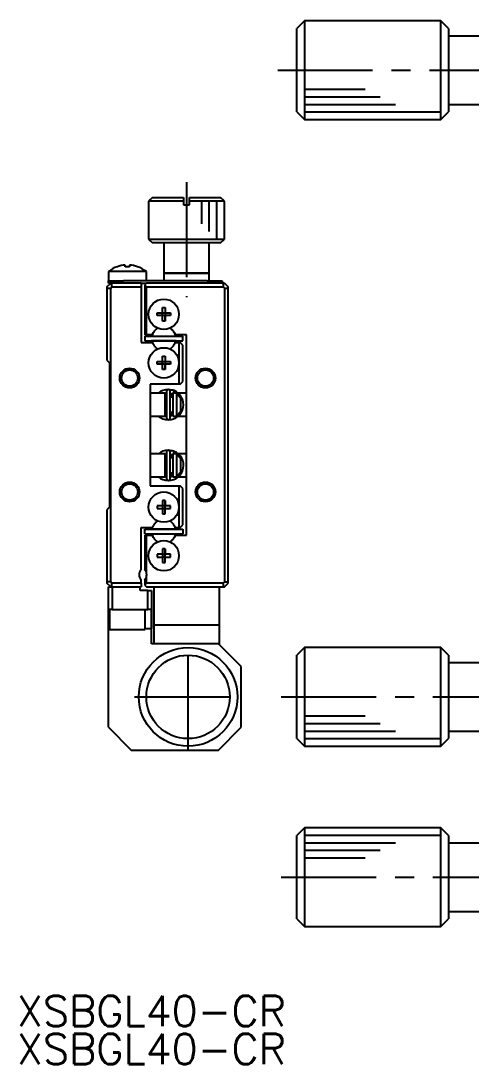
# Model space of a CAD drawing. Extents: x 14 to 300, y 13 to 155.
# Drawn here: x 14.4 to 73.8, y 13.2 to 150.6 of the extents above; entities that cross this region are included whole.
import ezdxf

# ---------------------------------------------------------------- set-up
doc = ezdxf.new("R2010")
doc.units = 0
doc.header["$LTSCALE"] = 10
doc.linetypes.add('CENTER', pattern=[2, 1.25, -0.25, 0.25, -0.25])
doc.layers.get('0').update_dxf_attribs({"linetype": 'CONTINUOUS'})
doc.layers.add('CENTER', color=1, linetype='CENTER')
doc.styles.get("Standard").update_dxf_attribs({"font": 'txt.shx', "bigfont": '@extfont2.shx'})

msp = doc.modelspace()

# ---------------------------------------------------------------- linework, layer by layer
at = {"color": 7, "linetype": 'CONTINUOUS'}
for p, q in [((51.825071, 150.64), (50.825071, 149.64)), ((51.825071, 150.64), (51.825071, 137.64)), ((69.825071, 150.64), (51.825071, 150.64)), ((69.825071, 137.64), (69.825071, 150.64)), ((70.825071, 149.64), (69.825071, 150.64)), ((50.825071, 138.64), (50.825071, 149.64)), ((70.825071, 149.64), (70.825071, 138.64)), ((75.501032, 148.64), (70.825071, 148.64)), ((70.825071, 139.64), (76.825071, 139.64)), ((50.825071, 138.64), (51.825071, 137.64)), ((51.825071, 137.64), (69.825071, 137.64)), ((69.825071, 137.64), (70.825071, 138.64)), ((31.77, 127.39), (31.27, 126.89)), ((35.87, 126.89), (31.27, 126.89)), ((31.27, 126.89), (31.27, 121.89)), ((31.77, 127.39), (35.87, 127.39)), ((35.87, 127.39), (35.87, 126.89)), ((35.87, 126.89), (35.87, 126.39)), ((36.67, 127.39), (40.77, 127.39)), ((36.67, 126.89), (36.67, 127.39)), ((41.27, 126.89), (36.67, 126.89)), ((36.67, 126.39), (36.67, 126.89)), ((41.27, 126.89), (40.77, 127.39)), ((41.27, 121.89), (41.27, 126.89)), ((35.87, 126.39), (36.67, 126.39)), ((31.27, 121.89), (36.27, 121.89)), ((31.27, 121.89), (31.77, 121.39)), ((36.27, 121.39), (31.77, 121.39)), ((33.27, 121.39), (33.27, 117.39)), ((36.27, 121.89), (41.27, 121.89)), ((40.77, 121.39), (36.27, 121.39)), ((39.27, 117.39), (39.27, 121.39)), ((40.77, 121.39), (41.27, 121.89)), ((27.153755, 118.255302), (27.12, 118.255302)), ((28.17, 118.255302), (28.17, 118.467436)), ((28.77, 118.255302), (28.17, 118.255302)), ((28.77, 118.467436), (28.77, 118.255302)), ((29.82, 118.255302), (29.786245, 118.255302)), ((30.97, 117.612499), (25.97, 117.612499)), ((25.97, 117.612499), (25.97, 116.39)), ((30.97, 116.39), (30.97, 117.612499)), ((33.27, 117.39), (36.27, 117.39)), ((36.27, 117.39), (33.27, 117.39)), ((33.27, 117.39), (33.27, 116.39)), ((36.27, 117.39), (39.27, 117.39)), ((39.27, 117.39), (36.27, 117.39)), ((39.27, 116.39), (39.27, 117.39)), ((25.77, 115.59), (26.27, 116.09)), ((25.77, 115.59), (25.77, 115.44)), ((25.77, 115.44), (25.77, 105.94)), ((25.77, 115.44), (26.27, 115.44)), ((25.97, 116.09), (25.97, 116.39)), ((25.97, 116.39), (27.97, 116.39)), ((26.27, 116.09), (25.97, 116.09)), ((26.42, 116.09), (26.27, 116.09)), ((26.27, 115.44), (26.42, 115.59)), ((26.27, 76.74), (26.27, 115.44)), ((26.42, 115.59), (26.42, 116.09)), ((30.27, 116.09), (26.42, 116.09)), ((26.42, 115.59), (30.27, 115.59)), ((38.97, 116.39), (27.97, 116.39)), ((30.27, 116.09), (30.97, 116.09)), ((30.27, 116.09), (30.27, 115.59)), ((30.27, 115.59), (30.27, 108.29)), ((30.97, 116.09), (30.77, 115.89)), ((30.77, 115.89), (30.77, 115.79)), ((30.77, 115.79), (30.77, 109.29)), ((30.77, 115.79), (30.97, 115.59)), ((41.12, 116.09), (30.97, 116.09)), ((30.97, 109.29), (30.97, 115.59)), ((30.97, 115.59), (41.12, 115.59)), ((38.97, 116.39), (40.97, 116.39)), ((40.97, 116.39), (40.97, 116.09)), ((41.12, 116.09), (41.12, 115.59)), ((41.27, 116.09), (41.12, 116.09)), ((41.12, 115.59), (41.27, 115.44)), ((41.27, 116.09), (41.77, 115.59)), ((41.27, 115.44), (41.27, 76.74)), ((41.27, 115.44), (41.77, 115.44)), ((41.77, 115.44), (41.77, 115.59)), ((41.77, 76.74), (41.77, 115.44)), ((33.09, 112.876361), (33.45, 112.876361)), ((33.09, 112.17), (33.09, 112.876361)), ((33.45, 112.876361), (33.45, 112.17)), ((33.45, 112.876361), (33.45, 112.17)), ((32.383639, 112.17), (33.09, 112.17)), ((32.383639, 111.81), (32.383639, 112.17)), ((33.09, 111.81), (32.383639, 111.81)), ((33.100372, 112.159628), (33.09, 112.17)), ((33.100372, 111.820372), (33.09, 111.81)), ((33.09, 111.103639), (33.09, 111.81)), ((33.100372, 111.820372), (33.100372, 112.159628)), ((33.100372, 112.159628), (33.439628, 112.159628)), ((33.439628, 111.820372), (33.100372, 111.820372)), ((33.439628, 112.159628), (33.45, 112.17)), ((33.439628, 112.159628), (33.439628, 111.820372)), ((33.439628, 111.820372), (33.45, 111.81)), ((33.45, 112.17), (34.156361, 112.17)), ((33.45, 111.81), (33.45, 111.103639)), ((34.156361, 111.81), (33.45, 111.81)), ((33.45, 111.103639), (33.45, 111.81)), ((34.156361, 112.17), (34.156361, 111.81)), ((33.45, 111.103639), (33.09, 111.103639)), ((30.97, 109.29), (30.77, 109.29)), ((30.77, 109.09), (35.77, 109.09)), ((30.77, 109.09), (30.77, 108.49)), ((31.725588, 109.29), (30.97, 109.29)), ((31.725588, 109.29), (31.895185, 109.58375)), ((34.644815, 109.58375), (34.814412, 109.29)), ((36.27, 109.29), (34.814412, 109.29)), ((35.77, 108.49), (35.77, 109.09)), ((36.27, 82.89), (36.27, 109.29)), ((30.27, 108.29), (31.725588, 108.29)), ((30.77, 108.49), (35.77, 108.49)), ((30.77, 108.49), (31.711104, 108.49)), ((31.711104, 108.489998), (31.62, 108.489998)), ((34.92, 108.489998), (31.62, 108.489998)), ((31.711104, 108.489998), (31.62, 108.489998)), ((31.711104, 108.489998), (31.62, 108.489998)), ((31.711104, 108.489998), (31.62, 108.489998)), ((31.711104, 108.489998), (31.62, 108.489998)), ((31.711104, 108.489998), (31.62, 108.489998)), ((31.711104, 108.489998), (31.62, 108.489998)), ((31.711104, 108.489998), (31.62, 108.489998)), ((31.711104, 108.489998), (31.62, 108.489998)), ((31.711104, 108.489998), (31.62, 108.489998)), ((31.711104, 108.489998), (31.62, 108.489998)), ((31.895185, 107.99625), (31.725588, 108.29)), ((34.814412, 108.29), (34.644815, 107.99625)), ((34.814412, 108.29), (35.27, 108.29)), ((34.828896, 108.49), (35.77, 108.49)), ((34.92, 108.489998), (34.828896, 108.489998)), ((34.92, 108.489998), (34.828896, 108.489998)), ((34.92, 108.489998), (34.828896, 108.489998)), ((34.92, 108.489998), (34.828896, 108.489998)), ((34.92, 108.489998), (34.828896, 108.489998)), ((34.92, 108.489998), (34.828896, 108.489998)), ((34.92, 108.489998), (34.828896, 108.489998)), ((34.92, 108.489998), (34.828896, 108.489998)), ((34.92, 108.489998), (34.828896, 108.489998)), ((34.92, 108.489998), (34.828896, 108.489998)), ((34.92, 108.489998), (34.828896, 108.489998)), ((34.92, 108.489998), (34.828896, 108.489998)), ((34.92, 108.489998), (34.828896, 108.489998)), ((34.92, 108.489998), (34.828896, 108.489998)), ((34.92, 108.489998), (34.828896, 108.489998)), ((34.92, 108.489998), (34.828896, 108.489998)), ((34.92, 108.489998), (34.828896, 108.489998)), ((34.92, 108.489998), (34.828896, 108.489998)), ((34.92, 108.489998), (34.828896, 108.489998)), ((34.92, 108.489998), (34.828896, 108.489998)), ((34.92, 108.489998), (34.828896, 108.489998)), ((34.92, 108.489998), (34.828896, 108.489998)), ((34.92, 108.489998), (34.828896, 108.489998)), ((34.92, 108.489998), (34.828896, 108.489998)), ((34.92, 108.489998), (34.828896, 108.489998)), ((34.92, 108.489998), (34.828896, 108.489998)), ((34.92, 108.489998), (34.828896, 108.489998)), ((34.92, 108.489998), (34.828896, 108.489998)), ((34.92, 108.489998), (34.828896, 108.489998)), ((34.92, 108.489998), (34.828896, 108.489998)), ((34.92, 108.489998), (34.828896, 108.489998)), ((35.27, 108.29), (35.27, 105.59)), ((35.27, 108.29), (35.42, 108.29)), ((35.77, 107.94), (35.42, 108.29)), ((35.77, 103.14), (35.77, 107.94)), ((25.77, 105.94), (26.12, 105.59)), ((33.09, 106.476361), (33.45, 106.476361)), ((33.09, 105.77), (33.09, 106.476361)), ((33.45, 106.476361), (33.45, 105.77)), ((33.45, 106.476361), (33.45, 105.77)), ((26.12, 105.59), (26.12, 86.59)), ((32.383639, 105.77), (33.09, 105.77)), ((32.383639, 105.41), (32.383639, 105.77)), ((33.09, 105.41), (32.383639, 105.41)), ((33.100372, 105.759628), (33.09, 105.77)), ((33.100372, 105.420372), (33.09, 105.41)), ((33.09, 104.703639), (33.09, 105.41)), ((33.45, 104.703639), (33.09, 104.703639)), ((33.100372, 105.420372), (33.100372, 105.759628)), ((33.100372, 105.759628), (33.439628, 105.759628)), ((33.439628, 105.420372), (33.100372, 105.420372)), ((33.439628, 105.759628), (33.45, 105.77)), ((33.439628, 105.759628), (33.439628, 105.420372)), ((33.439628, 105.420372), (33.45, 105.41)), ((33.45, 105.77), (34.156361, 105.77)), ((33.45, 105.41), (33.45, 104.703639)), ((34.156361, 105.41), (33.45, 105.41)), ((33.45, 104.703639), (33.45, 105.41)), ((34.156361, 105.77), (34.156361, 105.41)), ((35.27, 105.59), (35.27, 102.79)), ((35.42, 102.79), (35.77, 103.14)), ((35.27, 102.79), (31.47, 102.79)), ((31.47, 102.79), (31.47, 89.39)), ((33.640506, 101.865629), (33.640506, 98.315629)), ((34.585409, 101.955413), (33.894163, 102.089162)), ((34.08175, 101.934479), (34.079919, 101.933701)), ((34.115051, 101.947606), (34.08175, 101.934479)), ((34.090506, 98.315629), (34.090506, 101.865629)), ((34.148954, 101.959052), (34.115051, 101.947606)), ((34.183376, 101.968789), (34.148954, 101.959052)), ((34.218233, 101.976795), (34.183376, 101.968789)), ((34.25344, 101.983051), (34.218233, 101.976795)), ((34.28891, 101.98754), (34.25344, 101.983051)), ((34.324558, 101.990252), (34.28891, 101.98754)), ((34.360295, 101.99118), (34.324558, 101.990252)), ((34.396034, 101.990323), (34.360295, 101.99118)), ((34.431689, 101.987682), (34.396034, 101.990323)), ((34.467172, 101.983262), (34.431689, 101.987682)), ((34.502397, 101.977075), (34.467172, 101.983262)), ((34.537276, 101.969134), (34.502397, 101.977075)), ((34.571725, 101.959459), (34.537276, 101.969134)), ((34.566402, 101.692092), (34.573399, 101.708348)), ((34.646138, 101.930932), (34.56982, 101.674374)), ((34.605656, 101.948073), (34.571725, 101.959459)), ((34.573399, 101.708348), (34.580253, 101.724728)), ((34.580253, 101.724728), (34.586921, 101.741129)), ((34.586921, 101.741129), (34.593363, 101.75745)), ((34.593363, 101.75745), (34.599537, 101.773587)), ((34.599537, 101.773587), (34.605405, 101.789442)), ((34.605405, 101.789442), (34.610931, 101.804915)), ((34.637243, 101.935736), (34.605656, 101.948073)), ((34.610931, 101.804915), (34.616081, 101.81991)), ((34.616081, 101.81991), (34.620822, 101.834334)), ((34.620822, 101.834334), (34.625125, 101.848096)), ((34.625125, 101.848096), (34.628962, 101.861111)), ((34.645418, 101.931163), (34.626149, 101.939201)), ((34.628962, 101.861111), (34.632311, 101.873299)), ((34.632311, 101.873299), (34.63515, 101.884582)), ((34.63515, 101.884582), (34.637461, 101.894891)), ((34.638096, 101.935239), (34.637243, 101.935736)), ((34.637461, 101.894891), (34.639231, 101.904161)), ((34.639687, 101.933163), (34.638096, 101.935239)), ((34.639231, 101.904161), (34.640448, 101.912336)), ((34.640723, 101.929809), (34.639687, 101.933163)), ((34.640448, 101.912336), (34.641104, 101.919363)), ((34.641196, 101.9252), (34.640723, 101.929809)), ((34.641104, 101.919363), (34.641196, 101.9252)), ((34.679366, 101.91641), (34.645418, 101.931163)), ((35.42, 102.79), (35.27, 102.79)), ((33.47, 101.59), (31.47, 101.59)), ((33.469954, 101.590163), (33.640454, 101.625234)), ((33.47, 98.59), (33.47, 101.59)), ((33.640506, 101.09), (33.47, 101.09)), ((34.090506, 101.266077), (34.090804, 101.278863)), ((34.47, 101.09), (34.090506, 101.09)), ((34.090804, 101.278863), (34.091752, 101.292328)), ((34.091752, 101.292328), (34.093349, 101.305729)), ((34.093349, 101.305729), (34.09559, 101.319037)), ((34.09559, 101.319037), (34.098471, 101.332219)), ((34.098471, 101.332219), (34.101986, 101.345247)), ((34.101986, 101.345247), (34.106126, 101.358089)), ((34.106126, 101.358089), (34.110885, 101.370716)), ((34.110885, 101.370716), (34.116251, 101.383098)), ((34.116251, 101.383098), (34.122213, 101.395206)), ((34.122213, 101.395206), (34.128759, 101.407012)), ((34.128759, 101.407012), (34.135875, 101.418485)), ((34.135875, 101.418485), (34.143546, 101.4296)), ((34.143546, 101.4296), (34.151756, 101.440327)), ((34.151756, 101.440327), (34.160487, 101.450641)), ((34.160487, 101.450641), (34.16972, 101.460516)), ((34.16972, 101.460516), (34.179434, 101.469925)), ((34.179434, 101.469925), (34.189609, 101.478845)), ((34.189609, 101.478845), (34.20022, 101.487251)), ((34.20022, 101.487251), (34.211244, 101.495121)), ((34.211244, 101.495121), (34.222655, 101.502432)), ((34.222655, 101.502432), (34.234425, 101.509165)), ((34.234425, 101.509165), (34.246528, 101.515299)), ((34.246528, 101.515299), (34.258932, 101.520817)), ((34.258932, 101.520817), (34.271608, 101.525703)), ((34.27, 101.525548), (34.27, 101.09)), ((34.271608, 101.525703), (34.284523, 101.52994)), ((34.284523, 101.52994), (34.297644, 101.533517)), ((34.297644, 101.533517), (34.310938, 101.53642)), ((34.310938, 101.53642), (34.32437, 101.538642)), ((34.32437, 101.538642), (34.337903, 101.540174)), ((34.337903, 101.540174), (34.351503, 101.541011)), ((34.351503, 101.541011), (34.365132, 101.541149)), ((34.365132, 101.541149), (34.378754, 101.540587)), ((34.378754, 101.540587), (34.392332, 101.539327)), ((34.392332, 101.539327), (34.405829, 101.537372)), ((34.405829, 101.537372), (34.419208, 101.534727)), ((34.419208, 101.534727), (34.432434, 101.5314)), ((34.432434, 101.5314), (34.44547, 101.527401)), ((34.44547, 101.527401), (34.458284, 101.522743)), ((34.458284, 101.522743), (34.463666, 101.520561)), ((34.465098, 101.520264), (34.470096, 101.522094)), ((34.465979, 101.520713), (34.473038, 101.517731)), ((34.47, 101.59), (34.47, 98.59)), ((34.97, 101.59), (34.47, 101.59)), ((34.473038, 101.517731), (34.486937, 101.511736)), ((34.517126, 101.59), (34.523888, 101.60268)), ((34.523888, 101.60268), (34.530815, 101.616141)), ((34.56982, 101.674374), (34.527843, 101.589991)), ((34.530815, 101.616141), (34.537865, 101.630299)), ((34.537865, 101.630299), (34.544992, 101.645067)), ((34.544992, 101.645067), (34.552154, 101.660352)), ((34.552154, 101.660352), (34.559306, 101.67606)), ((34.559306, 101.67606), (34.566402, 101.692092)), ((34.97, 101.535683), (34.97, 101.59)), ((34.97, 98.644317), (34.97, 101.535683)), ((34.97, 101.535683), (35.47, 101.006515)), ((36.27, 101.59), (35.187425, 101.59)), ((35.47, 101.006515), (35.47, 99.173485)), ((33.47, 99.09), (33.640506, 99.09)), ((34.090506, 99.09), (34.47, 99.09)), ((34.27, 99.09), (34.27, 98.655797)), ((35.47, 99.173485), (34.97, 98.644317)), ((31.47, 98.59), (33.47, 98.59)), ((33.640452, 98.556337), (33.469948, 98.591098)), ((34.09053, 98.911626), (34.090506, 98.915181)), ((34.465263, 98.660595), (34.090523, 98.556011)), ((34.091034, 98.898134), (34.09053, 98.911626)), ((34.092188, 98.88468), (34.091034, 98.898134)), ((34.093991, 98.871294), (34.092188, 98.88468)), ((34.096439, 98.858007), (34.093991, 98.871294)), ((34.099527, 98.84485), (34.096439, 98.858007)), ((34.103251, 98.831855), (34.099527, 98.84485)), ((34.107602, 98.819051), (34.103251, 98.831855)), ((34.112571, 98.806469), (34.107602, 98.819051)), ((34.11815, 98.794138), (34.112571, 98.806469)), ((34.124326, 98.78209), (34.11815, 98.794138)), ((34.131087, 98.770354), (34.124326, 98.78209)), ((34.138419, 98.758957), (34.131087, 98.770354)), ((34.146305, 98.74793), (34.138419, 98.758957)), ((34.154731, 98.7373), (34.146305, 98.74793)), ((34.163676, 98.727095), (34.154731, 98.7373)), ((34.173121, 98.717341), (34.163676, 98.727095)), ((34.183045, 98.708065), (34.173121, 98.717341)), ((34.193425, 98.699291), (34.183045, 98.708065)), ((34.204236, 98.691043), (34.193425, 98.699291)), ((34.215454, 98.683346), (34.204236, 98.691043)), ((34.22705, 98.67622), (34.215454, 98.683346)), ((34.238997, 98.669686), (34.22705, 98.67622)), ((34.251264, 98.663763), (34.238997, 98.669686)), ((34.26382, 98.658469), (34.251264, 98.663763)), ((34.276634, 98.65382), (34.26382, 98.658469)), ((34.289671, 98.649829), (34.276634, 98.65382)), ((34.302897, 98.646509), (34.289671, 98.649829)), ((34.316277, 98.64387), (34.302897, 98.646509)), ((34.329775, 98.64192), (34.316277, 98.64387)), ((34.343354, 98.640665), (34.329775, 98.64192)), ((34.356979, 98.640108), (34.343354, 98.640665)), ((34.370612, 98.640251), (34.356979, 98.640108)), ((34.384216, 98.641093), (34.370612, 98.640251)), ((34.397754, 98.642632), (34.384216, 98.641093)), ((34.41119, 98.644861), (34.397754, 98.642632)), ((34.424489, 98.647773), (34.41119, 98.644861)), ((34.437615, 98.65136), (34.424489, 98.647773)), ((34.450534, 98.655609), (34.437615, 98.65136)), ((34.463666, 98.660698), (34.450534, 98.655609)), ((34.47, 98.59), (34.97, 98.59)), ((34.5815, 98.224887), (34.637243, 98.245522)), ((34.636771, 98.246449), (34.667029, 98.259402)), ((34.97, 98.59), (34.97, 98.644317)), ((35.185668, 98.59), (35.185808, 98.59)), ((35.185928, 98.59), (36.27, 98.59)), ((33.47, 93.59), (31.47, 93.59)), ((33.469919, 93.585361), (33.649682, 93.622918)), ((33.47, 90.59), (33.47, 93.59)), ((33.649734, 93.863313), (33.649734, 90.313313)), ((34.594638, 93.953096), (33.903391, 94.086845)), ((34.090978, 93.932163), (34.089147, 93.931385)), ((34.124279, 93.94529), (34.090978, 93.932163)), ((34.099734, 90.313313), (34.099734, 93.863313)), ((34.158183, 93.956735), (34.124279, 93.94529)), ((34.192605, 93.966473), (34.158183, 93.956735)), ((34.160985, 93.438011), (34.169716, 93.448325)), ((34.169716, 93.448325), (34.178949, 93.4582)), ((34.178949, 93.4582), (34.188663, 93.467609)), ((34.188663, 93.467609), (34.198837, 93.476528)), ((34.227462, 93.974479), (34.192605, 93.966473)), ((34.198837, 93.476528), (34.209449, 93.484934)), ((34.209449, 93.484934), (34.220473, 93.492804)), ((34.220473, 93.492804), (34.231883, 93.500116)), ((34.262669, 93.980734), (34.227462, 93.974479)), ((34.231883, 93.500116), (34.243654, 93.506848)), ((34.243654, 93.506848), (34.255756, 93.512983)), ((34.255756, 93.512983), (34.268161, 93.518501)), ((34.298139, 93.985223), (34.262669, 93.980734)), ((34.268161, 93.518501), (34.280836, 93.523386)), ((34.27, 93.519414), (34.27, 93.09)), ((34.280836, 93.523386), (34.293751, 93.527624)), ((34.293751, 93.527624), (34.306873, 93.5312)), ((34.333786, 93.987935), (34.298139, 93.985223)), ((34.306873, 93.5312), (34.320167, 93.534104)), ((34.320167, 93.534104), (34.333598, 93.536326)), ((34.333598, 93.536326), (34.347132, 93.537857)), ((34.369523, 93.988864), (34.333786, 93.987935)), ((34.347132, 93.537857), (34.360732, 93.538694)), ((34.360732, 93.538694), (34.374361, 93.538832)), ((34.405263, 93.988007), (34.369523, 93.988864)), ((34.374361, 93.538832), (34.387983, 93.538271)), ((34.387983, 93.538271), (34.40156, 93.537011)), ((34.40156, 93.537011), (34.415057, 93.535055)), ((34.440918, 93.985365), (34.405263, 93.988007)), ((34.415057, 93.535055), (34.428436, 93.532411)), ((34.428436, 93.532411), (34.441662, 93.529084)), ((34.476401, 93.980946), (34.440918, 93.985365)), ((34.441662, 93.529084), (34.454699, 93.525085)), ((34.454699, 93.525085), (34.467512, 93.520426)), ((34.467512, 93.520426), (34.472895, 93.518244)), ((34.47, 93.59), (34.47, 90.59)), ((34.97, 93.59), (34.47, 93.59)), ((34.475208, 93.518396), (34.496166, 93.509419)), ((34.511625, 93.974758), (34.476401, 93.980946)), ((34.546504, 93.966818), (34.511625, 93.974758)), ((34.527609, 93.59), (34.534359, 93.602744)), ((34.534359, 93.602744), (34.541265, 93.616244)), ((34.579048, 93.672058), (34.538347, 93.589974)), ((34.541265, 93.616244), (34.548283, 93.630417)), ((34.580953, 93.957143), (34.546504, 93.966818)), ((34.548283, 93.630417), (34.555372, 93.645177)), ((34.555372, 93.645177), (34.562487, 93.660433)), ((34.562487, 93.660433), (34.569585, 93.67609)), ((34.569585, 93.67609), (34.576622, 93.692053)), ((34.576622, 93.692053), (34.583555, 93.708223)), ((34.655367, 93.928615), (34.579048, 93.672058)), ((34.614885, 93.945757), (34.580953, 93.957143)), ((34.583555, 93.708223), (34.590342, 93.724502)), ((34.590342, 93.724502), (34.59694, 93.740788)), ((34.59694, 93.740788), (34.603309, 93.756983)), ((34.603309, 93.756983), (34.60941, 93.772987)), ((34.60941, 93.772987), (34.615205, 93.7887)), ((34.646472, 93.93342), (34.614885, 93.945757)), ((34.615205, 93.7887), (34.62066, 93.804028)), ((34.62066, 93.804028), (34.625739, 93.818875)), ((34.625739, 93.818875), (34.630413, 93.83315)), ((34.630413, 93.83315), (34.634652, 93.846766)), ((34.634652, 93.846766), (34.638431, 93.859639)), ((34.638431, 93.859639), (34.641725, 93.871689)), ((34.641725, 93.871689), (34.644516, 93.882843)), ((34.644516, 93.882843), (34.646785, 93.893033)), ((34.647325, 93.932923), (34.646472, 93.93342)), ((34.646785, 93.893033), (34.648519, 93.902195)), ((34.648907, 93.930864), (34.647325, 93.932923)), ((34.648519, 93.902195), (34.649708, 93.910274)), ((34.649941, 93.927546), (34.648907, 93.930864)), ((34.688594, 93.914093), (34.648946, 93.93125)), ((34.649708, 93.910274), (34.650343, 93.917219)), ((34.650421, 93.922988), (34.649941, 93.927546)), ((34.650343, 93.917219), (34.650421, 93.922988)), ((34.97, 93.535683), (34.97, 93.59)), ((34.97, 90.644317), (34.97, 93.535683)), ((34.97, 93.535683), (35.47, 93.006515)), ((35.193173, 93.59), (35.193069, 93.59)), ((36.27, 93.59), (35.194098, 93.59)), ((33.649734, 93.09), (33.47, 93.09)), ((34.099734, 93.263761), (34.100033, 93.276547)), ((34.47, 93.09), (34.099734, 93.09)), ((34.100033, 93.276547), (34.100981, 93.290011)), ((34.100981, 93.290011), (34.102577, 93.303413)), ((34.102577, 93.303413), (34.104819, 93.31672)), ((34.104819, 93.31672), (34.1077, 93.329903)), ((34.1077, 93.329903), (34.111214, 93.342931)), ((34.111214, 93.342931), (34.115355, 93.355773)), ((34.115355, 93.355773), (34.120113, 93.3684)), ((34.120113, 93.3684), (34.125479, 93.380782)), ((34.125479, 93.380782), (34.131441, 93.39289)), ((34.131441, 93.39289), (34.137987, 93.404695)), ((34.137987, 93.404695), (34.145104, 93.416169)), ((34.145104, 93.416169), (34.152775, 93.427283)), ((34.152775, 93.427283), (34.160985, 93.438011)), ((35.47, 93.006515), (35.47, 91.173485)), ((33.47, 91.09), (33.649734, 91.09)), ((34.099734, 91.09), (34.47, 91.09)), ((34.099758, 90.909309), (34.099734, 90.912864)), ((34.100262, 90.895818), (34.099758, 90.909309)), ((34.101416, 90.882363), (34.100262, 90.895818)), ((34.103219, 90.868977), (34.101416, 90.882363)), ((34.105667, 90.855691), (34.103219, 90.868977)), ((34.108756, 90.842534), (34.105667, 90.855691)), ((34.112479, 90.829538), (34.108756, 90.842534)), ((34.11683, 90.816734), (34.112479, 90.829538)), ((34.1218, 90.804152), (34.11683, 90.816734)), ((34.127378, 90.791822), (34.1218, 90.804152)), ((34.133554, 90.779774), (34.127378, 90.791822)), ((34.140315, 90.768037), (34.133554, 90.779774)), ((34.147647, 90.756641), (34.140315, 90.768037)), ((34.155534, 90.745614), (34.147647, 90.756641)), ((34.163959, 90.734984), (34.155534, 90.745614)), ((34.172904, 90.724778), (34.163959, 90.734984)), ((34.18235, 90.715025), (34.172904, 90.724778)), ((34.192274, 90.705748), (34.18235, 90.715025)), ((34.202653, 90.696974), (34.192274, 90.705748)), ((34.27, 91.09), (34.27, 90.657052)), ((35.47, 91.173485), (34.97, 90.644317)), ((31.47, 90.59), (33.47, 90.59)), ((31.47, 89.39), (35.27, 89.39)), ((33.64968, 90.554021), (33.469992, 90.591223)), ((34.474491, 90.658279), (34.099752, 90.553694)), ((34.213465, 90.688727), (34.202653, 90.696974)), ((34.224682, 90.681029), (34.213465, 90.688727)), ((34.236279, 90.673903), (34.224682, 90.681029)), ((34.248226, 90.667369), (34.236279, 90.673903)), ((34.260493, 90.661447), (34.248226, 90.667369)), ((34.273049, 90.656153), (34.260493, 90.661447)), ((34.285862, 90.651503), (34.273049, 90.656153)), ((34.298899, 90.647513), (34.285862, 90.651503)), ((34.312125, 90.644193), (34.298899, 90.647513)), ((34.325505, 90.641554), (34.312125, 90.644193)), ((34.339003, 90.639604), (34.325505, 90.641554)), ((34.352583, 90.638348), (34.339003, 90.639604)), ((34.366208, 90.637792), (34.352583, 90.638348)), ((34.37984, 90.637935), (34.366208, 90.637792)), ((34.393444, 90.638777), (34.37984, 90.637935)), ((34.406982, 90.640315), (34.393444, 90.638777)), ((34.420419, 90.642544), (34.406982, 90.640315)), ((34.433717, 90.645457), (34.420419, 90.642544)), ((34.446843, 90.649044), (34.433717, 90.645457)), ((34.459762, 90.653293), (34.446843, 90.649044)), ((34.472895, 90.658381), (34.459762, 90.653293)), ((34.47, 90.59), (34.97, 90.59)), ((34.590729, 90.22257), (34.646472, 90.243205)), ((34.646, 90.244132), (34.676258, 90.257085)), ((34.97, 90.59), (34.97, 90.644317)), ((35.197349, 90.59), (35.197496, 90.59)), ((35.197886, 90.59), (36.27, 90.59)), ((35.27, 89.39), (35.27, 86.59)), ((35.27, 89.39), (35.42, 89.39)), ((35.77, 89.04), (35.42, 89.39)), ((35.77, 84.24), (35.77, 89.04)), ((26.12, 86.59), (25.77, 86.24)), ((33.09, 86.77), (32.383639, 86.77)), ((32.383639, 86.77), (32.383639, 86.41)), ((33.45, 87.476361), (33.09, 87.476361)), ((33.09, 87.476361), (33.09, 86.77)), ((33.100372, 86.759628), (33.09, 86.77)), ((33.100372, 86.759628), (33.100372, 86.420372)), ((33.439628, 86.759628), (33.100372, 86.759628)), ((33.439628, 86.759628), (33.45, 86.77)), ((33.439628, 86.420372), (33.439628, 86.759628)), ((33.45, 86.77), (33.45, 87.476361)), ((33.45, 87.476361), (33.45, 86.77)), ((34.156361, 86.77), (33.45, 86.77)), ((34.156361, 86.41), (34.156361, 86.77)), ((35.27, 86.59), (35.27, 83.89)), ((25.77, 86.24), (25.77, 76.74)), ((32.383639, 86.41), (33.09, 86.41)), ((33.100372, 86.420372), (33.09, 86.41)), ((33.09, 86.41), (33.09, 85.703639)), ((33.09, 85.703639), (33.45, 85.703639)), ((33.100372, 86.420372), (33.439628, 86.420372)), ((33.439628, 86.420372), (33.45, 86.41)), ((33.45, 85.703639), (33.45, 86.41)), ((33.45, 86.41), (34.156361, 86.41)), ((33.45, 85.703639), (33.45, 86.41)), ((30.27, 83.89), (31.725588, 83.89)), ((30.27, 78.351438), (30.27, 83.89)), ((31.725588, 83.89), (31.895185, 84.18375)), ((34.644815, 84.18375), (34.814412, 83.89)), ((34.814412, 83.89), (35.27, 83.89)), ((35.42, 83.89), (35.27, 83.89)), ((35.42, 83.89), (35.77, 84.24)), ((30.77, 83.09), (30.77, 83.69)), ((30.77, 83.69), (35.77, 83.69)), ((30.77, 83.69), (31.711104, 83.69)), ((30.77, 83.09), (35.77, 83.09)), ((30.77, 82.89), (30.77, 78.351438)), ((30.77, 82.89), (30.97, 82.89)), ((30.97, 78.00225), (30.97, 82.89)), ((30.97, 82.89), (31.725588, 82.89)), ((34.92, 83.690002), (31.62, 83.690002)), ((31.711104, 83.690002), (31.62, 83.690002)), ((31.711104, 83.690002), (31.62, 83.690002)), ((31.711104, 83.690002), (31.62, 83.690002)), ((31.711104, 83.690002), (31.62, 83.690002)), ((31.711104, 83.690002), (31.62, 83.690002)), ((31.711104, 83.690002), (31.62, 83.690002)), ((31.711104, 83.690002), (31.62, 83.690002)), ((31.711104, 83.690002), (31.62, 83.690002)), ((31.711104, 83.690002), (31.62, 83.690002)), ((31.711104, 83.690002), (31.62, 83.690002)), ((31.711104, 83.690002), (31.62, 83.690002)), ((31.711104, 83.690002), (31.62, 83.690002)), ((31.711104, 83.690002), (31.62, 83.690002)), ((31.711104, 83.690002), (31.62, 83.690002)), ((31.711104, 83.690002), (31.62, 83.690002)), ((31.711104, 83.690002), (31.62, 83.690002)), ((31.711104, 83.690002), (31.62, 83.690002)), ((31.711104, 83.690002), (31.62, 83.690002)), ((31.711104, 83.690002), (31.62, 83.690002)), ((31.711104, 83.690002), (31.62, 83.690002)), ((31.711104, 83.690002), (31.62, 83.690002)), ((31.711104, 83.690002), (31.62, 83.690002)), ((31.711104, 83.690002), (31.62, 83.690002)), ((31.711104, 83.690002), (31.62, 83.690002)), ((31.711104, 83.690002), (31.62, 83.690002)), ((31.711104, 83.690002), (31.62, 83.690002)), ((31.711104, 83.690002), (31.62, 83.690002)), ((31.711104, 83.690002), (31.62, 83.690002)), ((31.895185, 82.59625), (31.725588, 82.89)), ((34.814412, 82.89), (34.644815, 82.59625)), ((34.814412, 82.89), (36.27, 82.89)), ((34.92, 83.690002), (34.828896, 83.690002)), ((34.92, 83.690002), (34.828896, 83.690002)), ((34.92, 83.690002), (34.828896, 83.690002)), ((34.92, 83.690002), (34.828896, 83.690002)), ((34.92, 83.690002), (34.828896, 83.690002)), ((34.92, 83.690002), (34.828896, 83.690002)), ((34.92, 83.690002), (34.828896, 83.690002)), ((34.92, 83.690002), (34.828896, 83.690002)), ((34.92, 83.690002), (34.828896, 83.690002)), ((34.92, 83.690002), (34.828896, 83.690002)), ((34.92, 83.690002), (34.828896, 83.690002)), ((34.92, 83.690002), (34.828896, 83.690002)), ((34.92, 83.690002), (34.828896, 83.690002)), ((34.92, 83.690002), (34.828896, 83.690002)), ((34.92, 83.690002), (34.828896, 83.690002)), ((34.92, 83.690002), (34.828896, 83.690002)), ((34.92, 83.690002), (34.828896, 83.690002)), ((34.92, 83.690002), (34.828896, 83.690002)), ((34.92, 83.690002), (34.828896, 83.690002)), ((34.92, 83.690002), (34.828896, 83.690002)), ((34.92, 83.690002), (34.828896, 83.690002)), ((34.92, 83.690002), (34.828896, 83.690002)), ((34.92, 83.690002), (34.828896, 83.690002)), ((34.92, 83.690002), (34.828896, 83.690002)), ((34.92, 83.690002), (34.828896, 83.690002)), ((34.92, 83.690002), (34.828896, 83.690002)), ((34.92, 83.690002), (34.828896, 83.690002)), ((34.92, 83.690002), (34.828896, 83.690002)), ((34.92, 83.690002), (34.828896, 83.690002)), ((34.92, 83.690002), (34.828896, 83.690002)), ((34.92, 83.690002), (34.828896, 83.690002)), ((34.828896, 83.69), (35.77, 83.69)), ((35.77, 83.69), (35.77, 83.09)), ((32.383639, 80.37), (32.383639, 80.01)), ((33.09, 80.37), (32.383639, 80.37)), ((32.383639, 80.01), (33.09, 80.01)), ((33.45, 81.076361), (33.09, 81.076361)), ((33.09, 81.076361), (33.09, 80.37)), ((33.100372, 80.359628), (33.09, 80.37)), ((33.100372, 80.020372), (33.09, 80.01)), ((33.09, 80.01), (33.09, 79.303639)), ((33.100372, 80.359628), (33.100372, 80.020372)), ((33.439628, 80.359628), (33.100372, 80.359628)), ((33.100372, 80.020372), (33.439628, 80.020372)), ((33.439628, 80.359628), (33.45, 80.37)), ((33.439628, 80.020372), (33.439628, 80.359628)), ((33.439628, 80.020372), (33.45, 80.01)), ((33.45, 80.37), (33.45, 81.076361)), ((33.45, 81.076361), (33.45, 80.37)), ((34.156361, 80.37), (33.45, 80.37)), ((33.45, 79.303639), (33.45, 80.01)), ((33.45, 80.01), (34.156361, 80.01)), ((33.45, 79.303639), (33.45, 80.01)), ((34.156361, 80.01), (34.156361, 80.37)), ((33.09, 79.303639), (33.45, 79.303639)), ((30.27, 76.59), (30.27, 77.028562)), ((30.77, 77.028562), (30.77, 76.39)), ((30.97, 76.59), (30.97, 77.37775)), ((25.77, 76.74), (25.77, 76.59)), ((26.27, 76.74), (25.77, 76.74)), ((26.27, 76.09), (25.77, 76.59)), ((25.97, 73.09), (25.97, 76.09)), ((25.97, 76.09), (26.27, 76.09)), ((26.42, 76.59), (26.27, 76.74)), ((26.27, 76.09), (26.42, 76.09)), ((30.27, 76.59), (26.42, 76.59)), ((26.42, 76.09), (26.42, 76.59)), ((26.42, 76.09), (30.27, 76.09)), ((26.47, 76.09), (26.47, 73.09)), ((30.17, 75.59), (30.17, 76.09)), ((31.17, 75.59), (30.17, 75.59)), ((30.27, 76.59), (30.27, 76.09)), ((30.97, 76.59), (30.77, 76.39)), ((30.77, 76.39), (30.77, 76.29)), ((30.77, 76.29), (30.97, 76.09)), ((41.12, 76.59), (30.97, 76.59)), ((30.97, 76.09), (41.12, 76.09)), ((31.17, 73.09), (31.17, 75.59)), ((31.17, 75.59), (31.67, 75.59)), ((31.67, 75.59), (31.67, 73.09)), ((31.97, 76.09), (31.97, 71.09)), ((40.57, 76.09), (40.57, 71.09)), ((41.27, 76.74), (41.12, 76.59)), ((41.12, 76.59), (41.12, 76.09)), ((41.12, 76.09), (41.27, 76.09)), ((41.27, 76.74), (41.77, 76.74)), ((41.27, 76.09), (41.77, 76.59)), ((41.77, 76.59), (41.77, 76.74)), ((26.47, 73.09), (25.97, 73.09)), ((25.97, 70.59), (25.97, 73.09)), ((26.039179, 73.09), (26.039179, 70.59)), ((26.12, 73.09), (26.12, 70.49)), ((26.47, 73.09), (31.17, 73.09)), ((30.82, 70.49), (30.82, 73.09)), ((31.67, 73.09), (31.17, 73.09)), ((31.629736, 70.59), (31.629736, 73.09)), ((31.67, 73.09), (31.67, 70.59)), ((26.039179, 70.59), (25.97, 70.59)), ((25.97, 57.59), (25.97, 70.59)), ((26.039179, 70.59), (26.12, 70.59)), ((26.12, 70.49), (30.82, 70.49)), ((30.82, 70.59), (31.629736, 70.59)), ((31.67, 70.59), (31.629736, 70.59)), ((31.67, 68.59), (31.67, 70.59)), ((31.97, 71.09), (40.57, 71.09)), ((31.97, 71.09), (31.97, 68.59)), ((40.57, 71.09), (40.57, 68.49)), ((40.47, 68.59), (31.67, 68.59)), ((43.47, 65.59), (40.47, 68.59)), ((51.825071, 68.09), (50.825071, 67.09)), ((51.825071, 68.09), (51.825071, 55.09)), ((69.825071, 68.09), (51.825071, 68.09)), ((69.825071, 55.09), (69.825071, 68.09)), ((70.825071, 67.09), (69.825071, 68.09)), ((50.825071, 61.59), (50.825071, 67.09)), ((50.825071, 56.09), (50.825071, 67.09)), ((70.825071, 67.09), (70.825071, 56.09)), ((86.325071, 66.09), (70.825071, 66.09)), ((43.47, 57.59), (43.47, 65.59)), ((50.825071, 56.09), (50.825071, 61.59)), ((25.97, 57.59), (28.97, 54.59)), ((40.47, 54.59), (43.47, 57.59)), ((70.825071, 57.09), (86.325071, 57.09)), ((50.825071, 56.09), (51.825071, 55.09)), ((51.825071, 55.09), (69.825071, 55.09)), ((69.825071, 55.09), (70.825071, 56.09)), ((28.97, 54.59), (40.47, 54.59)), ((51.825071, 44.34), (50.825071, 43.34)), ((51.825071, 44.34), (51.825071, 31.34)), ((69.825071, 44.34), (51.825071, 44.34)), ((69.825071, 31.34), (69.825071, 44.34)), ((70.825071, 43.34), (69.825071, 44.34)), ((50.825071, 32.34), (50.825071, 43.34)), ((70.825071, 43.34), (70.825071, 32.34)), ((86.325071, 42.34), (70.825071, 42.34)), ((70.825071, 33.34), (86.325071, 33.34)), ((50.825071, 32.34), (51.825071, 31.34)), ((69.825071, 31.34), (70.825071, 32.34)), ((51.825071, 31.34), (69.825071, 31.34))]:
    msp.add_line(p, q, dxfattribs=at)
at = {"color": 3, "linetype": 'CONTINUOUS'}
for p, q in [((51.825071, 141.64), (59.825071, 141.64)), ((51.825071, 140.64), (61.825071, 140.64)), ((51.825071, 139.64), (63.825071, 139.64)), ((51.825071, 138.64), (69.825071, 138.64)), ((38.27, 123.89), (38.27, 126.89)), ((39.27, 122.89), (39.27, 126.89)), ((40.27, 121.89), (40.27, 126.89)), ((51.825071, 59.09), (59.825071, 59.09)), ((51.825071, 58.09), (61.825071, 58.09)), ((51.825071, 57.09), (63.825071, 57.09)), ((51.825071, 56.09), (69.825071, 56.09)), ((69.825071, 43.34), (51.825071, 43.34)), ((63.825071, 42.34), (51.825071, 42.34)), ((61.825071, 41.34), (51.825071, 41.34)), ((59.825071, 40.34), (51.825071, 40.34))]:
    msp.add_line(p, q, dxfattribs=at)
at = {"color": 7, "linetype": 'CONTINUOUS'}
for centre, radius in [((33.27, 111.99), 2), ((33.27, 105.59), 2), ((28.77, 103.59), 1.075), ((38.77, 103.59), 1.075), ((28.77, 88.59), 1.075), ((38.77, 88.59), 1.075), ((33.27, 86.59), 2), ((33.27, 80.19), 2), ((36.47, 61.59), 6.5), ((36.47, 61.59), 5.5)]:
    msp.add_circle(centre, radius, dxfattribs=at)
at = {"color": 3, "linetype": 'CONTINUOUS'}
for centre in [(28.77, 103.59), (38.77, 103.59), (28.77, 88.59), (38.77, 88.59)]:
    msp.add_circle(centre, 1.3, dxfattribs=at)
at = {"color": 7, "linetype": 'CONTINUOUS'}
for centre, radius, start, end in [((28.47, 114.49), 4, 109.724634, 128.682187), ((28.47, 114.49), 3.988734, 94.313394, 109.268203), ((28.47, 114.49), 3.988734, 70.731797, 85.686606), ((28.47, 114.49), 4, 51.317813, 70.275366), ((33.27, 108.789999), 1.5875, 120.433182, 135.000249), ((33.384905, 108.675095), 1.75, 121.881533, 135), ((33.27, 108.789999), 1.5875, 44.999751, 59.566818), ((33.155095, 108.675095), 1.75, 45, 58.118467), ((33.27, 108.789999), 1.5875, 149.999969, 169.106931), ((33.27, 108.79), 1.5875, 135, 150), ((33.27, 108.79), 1.5875, 30, 45), ((33.27, 108.789999), 1.5875, 10.893069, 30), ((33.27, 108.789999), 1.5875, 190.893091, 210), ((33.27, 108.79), 1.5875, 210, 225), ((33.384905, 108.904905), 1.75, 225, 238.118467), ((33.27, 108.789999), 1.5875, 225.000249, 239.566737), ((33.27, 108.789999), 1.5875, 300.433263, 314.999751), ((33.155095, 108.904905), 1.75, 301.881533, 315), ((33.27, 108.79), 1.5875, 315, 330), ((33.27, 108.789999), 1.5875, 330.000031, 349.10691), ((33.867103, 100.086359), 2.003096, 90.780214, 131.336416), ((33.865506, 101.865629), 0.225, 0, 180), ((33.865146, 100.09079), 1.998953, 270.830461, 67.286566), ((33.86406, 100.086297), 1.994366, 228.62044, 269.228713), ((33.865506, 98.315629), 0.225, 180, 0), ((33.876344, 92.083984), 2.003155, 90.780523, 131.234955), ((33.874734, 93.863313), 0.225, 0, 180), ((33.874375, 92.088473), 1.998953, 270.830461, 67.286566), ((33.873297, 92.084024), 1.994409, 228.518265, 269.22849), ((33.874734, 90.313313), 0.225, 180, 0), ((33.27, 83.39), 1.5875, 135, 150), ((33.384905, 83.275095), 1.75, 121.881533, 135), ((33.27, 83.390001), 1.5875, 120.433263, 134.999751), ((33.27, 83.390001), 1.5875, 44.999975, 59.566737), ((33.155095, 83.275095), 1.75, 45, 58.118467), ((33.27, 83.39), 1.5875, 30, 45), ((33.27, 83.390001), 1.5875, 10.89309, 30), ((33.27, 83.390001), 1.5875, 190.893089, 210), ((33.27, 83.39), 1.5875, 210, 225), ((33.27, 83.39), 1.5875, 315, 330), ((33.27, 83.390001), 1.5875, 329.999969, 349.106913), ((33.384905, 83.504905), 1.75, 225, 238.118467), ((33.27, 83.390001), 1.5875, 225.000025, 239.566818), ((33.27, 83.390001), 1.5875, 300.433182, 315.000249), ((33.155095, 83.504905), 1.75, 301.881533, 315), ((31.02, 77.69), 1, 138.590378, 221.409622), ((30.02, 77.69), 1, 18.194872, 41.409622), ((30.02, 77.69), 1, 318.590378, 341.805128), ((30.02, 77.69), 1, 341.805128, 18.194872)]:
    msp.add_arc(centre, radius, start, end, dxfattribs=at)
at = {"layer": 'CENTER', "color": 1, "linetype": 'CENTER'}
for p, q in [((48.3, 144.14), (79.45, 144.14)), ((36.27, 129.38), (36.27, 114.23)), ((36.47, 54.54), (36.47, 68.64)), ((29.42, 61.59), (43.52, 61.59)), ((48.77, 61.59), (143, 61.59)), ((48.77, 37.84), (142.72, 37.84))]:
    msp.add_line(p, q, dxfattribs=at)

# ---------------------------------------------------------------- texts
at = {"color": 7, "linetype": 'CONTINUOUS'}
for p in [(13.906858, 18.217231), (13.906858, 13.217231)]:
    msp.add_text('XSBGL40-CR', height=4, dxfattribs=at).set_placement(p)

doc.saveas('drawing.dxf')
